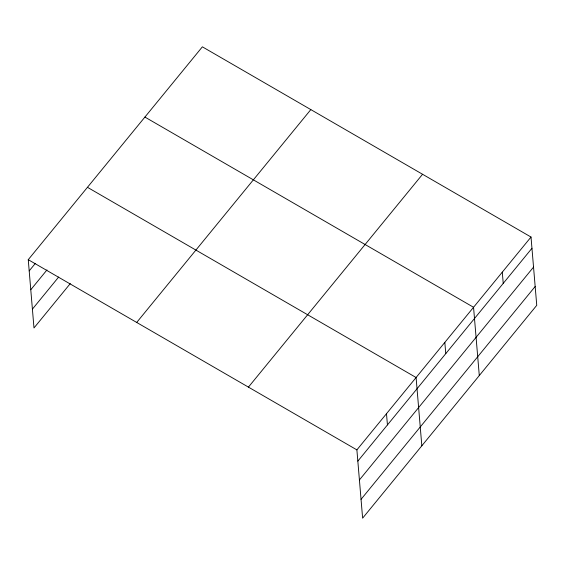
<?xml version="1.0" encoding="UTF-8"?>
<svg xmlns="http://www.w3.org/2000/svg" width="565" height="565" viewBox="0 0 565 565"><rect width="100%" height="100%" fill="white"/><g stroke="black" fill="none" stroke-linecap="round" stroke-linejoin="round"><path stroke-width="0.85" d="M70.286 283.581L33.985 327.961L28.25 259.681L202.376 46.831L531.015 237.039L536.75 305.319L362.624 518.169L356.889 449.888L531.015 237.039M29.196 270.91L35.334 263.403M30.771 289.739L46.973 269.936M32.403 309.133L58.654 277.048M136.702 322.446L310.828 109.603M248.438 387.117L422.564 174.274M357.836 461.118L531.962 248.268M359.418 479.946L533.544 267.097M361.042 499.34L535.168 286.49M144.915 117.075L473.555 307.282L479.29 375.563M87.455 187.312L416.094 377.519L421.829 445.799M28.25 259.681L356.889 449.888M502.285 272.161L503.231 283.39M444.825 342.397L445.771 353.626M386.495 413.7L387.435 424.929"/></g></svg>
